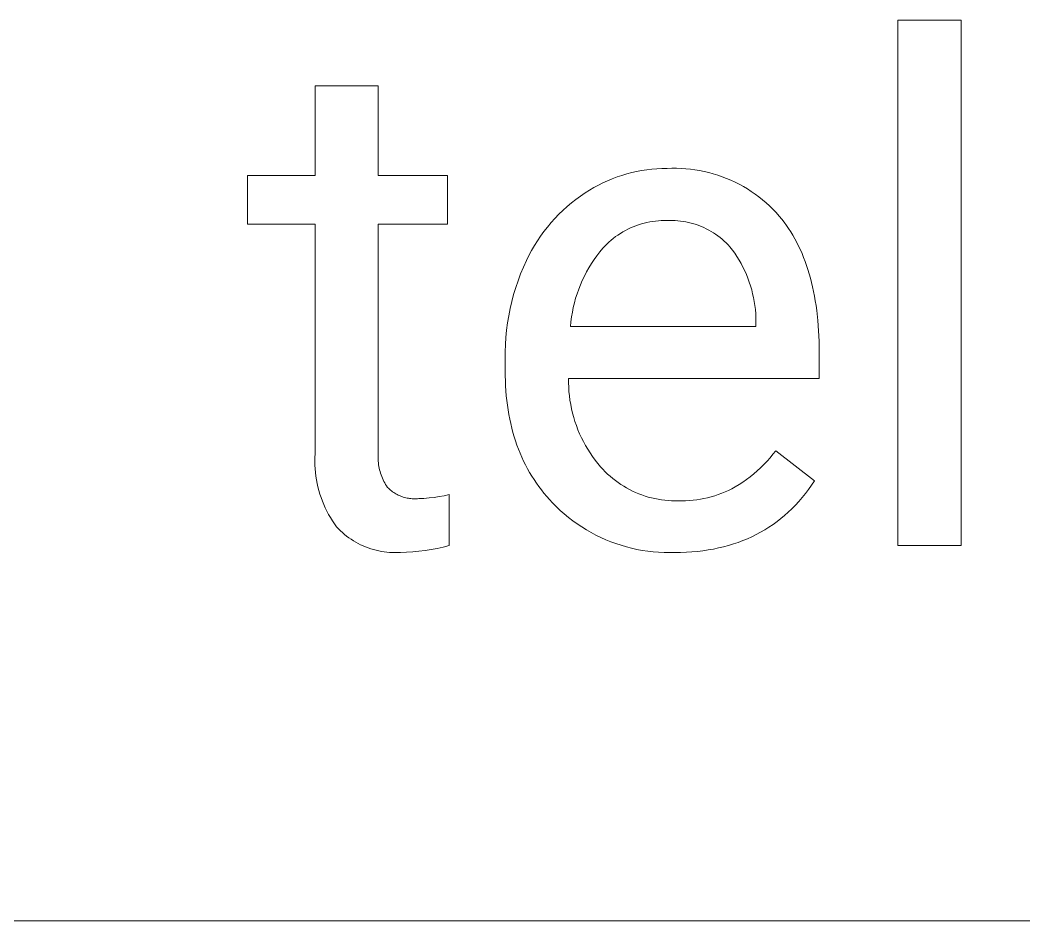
# Model space of a CAD drawing. Header units: millimetres. Extents: x 1102 to 5170, y 19 to 2862.
# Drawn here: x 4184.3 to 4261.9, y 246.9 to 316.6 of the extents above; entities that cross this region are included whole.
import ezdxf

# ---------------------------------------------------------------- set-up
doc = ezdxf.new("R2010")
doc.units = ezdxf.units.MM
doc.header["$MEASUREMENT"] = 0
doc.layers.add('Domyślny', color=7, linetype='Continuous', true_color=0x000000)

msp = doc.modelspace()

# ---------------------------------------------------------------- linework, layer by layer
at = {"layer": 'Domyślny', "color": 18, "lineweight": 15, "true_color": 0x000000}
for p, q in [((4252.197, 275.927), (4252.197, 316.568)), ((4252.197, 316.568), (4257.087, 316.568)), ((4257.087, 316.568), (4257.087, 275.927)), ((4207.113, 304.557), (4207.113, 311.493)), ((4207.113, 311.493), (4212.004, 311.493)), ((4212.004, 311.493), (4212.004, 304.557)), ((4201.898, 300.778), (4201.898, 304.557)), ((4201.898, 304.557), (4207.113, 304.557)), ((4212.004, 304.557), (4217.355, 304.557)), ((4217.355, 304.557), (4217.355, 300.778)), ((4230.101, 304.297), (4230.47, 304.435)), ((4230.47, 304.435), (4230.844, 304.56)), ((4230.844, 304.56), (4231.221, 304.673)), ((4231.221, 304.673), (4231.602, 304.772)), ((4231.602, 304.772), (4231.987, 304.858)), ((4231.987, 304.858), (4232.374, 304.931)), ((4232.374, 304.931), (4232.763, 304.99)), ((4232.763, 304.99), (4233.154, 305.036)), ((4233.154, 305.036), (4233.547, 305.068)), ((4233.547, 305.068), (4233.94, 305.087)), ((4233.94, 305.087), (4234.334, 305.092)), ((4234.334, 305.092), (4234.696, 305.106)), ((4234.696, 305.106), (4235.058, 305.108)), ((4235.058, 305.108), (4235.419, 305.097)), ((4235.419, 305.097), (4235.78, 305.074)), ((4235.78, 305.074), (4236.14, 305.039)), ((4236.14, 305.039), (4236.499, 304.992)), ((4236.499, 304.992), (4236.856, 304.933)), ((4236.856, 304.933), (4237.211, 304.861)), ((4237.211, 304.861), (4237.563, 304.778)), ((4237.563, 304.778), (4237.912, 304.683)), ((4237.912, 304.683), (4238.257, 304.576)), ((4238.257, 304.576), (4238.599, 304.457)), ((4238.599, 304.457), (4238.937, 304.327)), ((4228.34, 303.42), (4228.68, 303.62)), ((4228.68, 303.62), (4229.026, 303.807)), ((4229.026, 303.807), (4229.379, 303.983)), ((4229.379, 303.983), (4229.738, 304.146)), ((4229.738, 304.146), (4230.101, 304.297)), ((4238.937, 304.327), (4239.27, 304.186)), ((4239.27, 304.186), (4239.598, 304.034)), ((4239.598, 304.034), (4239.921, 303.87)), ((4239.921, 303.87), (4240.238, 303.696)), ((4240.238, 303.696), (4240.548, 303.511)), ((4227.29, 302.703), (4227.644, 302.962)), ((4227.644, 302.962), (4228.008, 303.209)), ((4228.008, 303.209), (4228.34, 303.42)), ((4240.548, 303.511), (4240.853, 303.316)), ((4240.853, 303.316), (4241.151, 303.11)), ((4241.151, 303.11), (4241.441, 302.895)), ((4241.441, 302.895), (4241.725, 302.669)), ((4226.282, 301.853), (4226.608, 302.148)), ((4226.608, 302.148), (4226.944, 302.431)), ((4226.944, 302.431), (4227.29, 302.703)), ((4241.725, 302.669), (4242, 302.435)), ((4242, 302.435), (4242.267, 302.191)), ((4242.267, 302.191), (4242.526, 301.938)), ((4225.368, 300.904), (4225.662, 301.231)), ((4225.662, 301.231), (4225.967, 301.547)), ((4225.967, 301.547), (4226.282, 301.853)), ((4242.526, 301.938), (4242.776, 301.677)), ((4242.776, 301.677), (4243.018, 301.408)), ((4243.018, 301.408), (4243.208, 301.176)), ((4207.113, 300.778), (4201.898, 300.778)), ((4207.113, 283.018), (4207.113, 300.778)), ((4217.355, 300.778), (4212.004, 300.778)), ((4212.004, 300.778), (4212.004, 283.004)), ((4224.815, 300.221), (4225.086, 300.567)), ((4225.086, 300.567), (4225.368, 300.904)), ((4231.515, 300.49), (4231.313, 300.395)), ((4231.72, 300.579), (4231.515, 300.49)), ((4231.928, 300.66), (4231.72, 300.579)), ((4232.139, 300.734), (4231.928, 300.66)), ((4232.351, 300.801), (4232.139, 300.734)), ((4232.567, 300.861), (4232.351, 300.801)), ((4232.784, 300.913), (4232.567, 300.861)), ((4233.002, 300.958), (4232.784, 300.913)), ((4233.222, 300.995), (4233.002, 300.958)), ((4233.443, 301.025), (4233.222, 300.995)), ((4233.665, 301.047), (4233.443, 301.025)), ((4233.888, 301.062), (4233.665, 301.047)), ((4234.111, 301.069), (4233.888, 301.062)), ((4234.334, 301.069), (4234.111, 301.069)), ((4234.544, 301.075), (4234.334, 301.069)), ((4234.753, 301.074), (4234.544, 301.075)), ((4234.962, 301.066), (4234.753, 301.074)), ((4235.171, 301.051), (4234.962, 301.066)), ((4235.38, 301.029), (4235.171, 301.051)), ((4235.587, 301), (4235.38, 301.029)), ((4235.793, 300.963), (4235.587, 301)), ((4235.998, 300.92), (4235.793, 300.963)), ((4236.202, 300.869), (4235.998, 300.92)), ((4236.403, 300.812), (4236.202, 300.869)), ((4236.603, 300.748), (4236.403, 300.812)), ((4236.8, 300.677), (4236.603, 300.748)), ((4236.994, 300.6), (4236.8, 300.677)), ((4237.186, 300.516), (4236.994, 300.6)), ((4237.375, 300.425), (4237.186, 300.516)), ((4243.208, 301.176), (4243.392, 300.938)), ((4243.392, 300.938), (4243.57, 300.694)), ((4243.57, 300.694), (4243.742, 300.443)), ((4224.311, 299.501), (4224.557, 299.866)), ((4224.557, 299.866), (4224.815, 300.221)), ((4230.181, 299.686), (4230.007, 299.546)), ((4230.359, 299.82), (4230.181, 299.686)), ((4230.542, 299.948), (4230.359, 299.82)), ((4230.729, 300.069), (4230.542, 299.948)), ((4230.92, 300.185), (4230.729, 300.069)), ((4231.115, 300.293), (4230.92, 300.185)), ((4231.313, 300.395), (4231.115, 300.293)), ((4237.561, 300.329), (4237.375, 300.425)), ((4237.743, 300.225), (4237.561, 300.329)), ((4237.922, 300.116), (4237.743, 300.225)), ((4238.097, 300.001), (4237.922, 300.116)), ((4238.268, 299.879), (4238.097, 300.001)), ((4238.434, 299.753), (4238.268, 299.879)), ((4238.597, 299.62), (4238.434, 299.753)), ((4243.742, 300.443), (4243.908, 300.186)), ((4243.908, 300.186), (4244.067, 299.923)), ((4244.067, 299.923), (4244.221, 299.654)), ((4223.857, 298.749), (4224.077, 299.129)), ((4224.077, 299.129), (4224.311, 299.501)), ((4229.363, 298.929), (4229.128, 298.643)), ((4229.516, 299.091), (4229.363, 298.929)), ((4229.674, 299.248), (4229.516, 299.091)), ((4229.838, 299.4), (4229.674, 299.248)), ((4230.007, 299.546), (4229.838, 299.4)), ((4238.754, 299.482), (4238.597, 299.62)), ((4238.907, 299.339), (4238.754, 299.482)), ((4239.055, 299.19), (4238.907, 299.339)), ((4239.198, 299.037), (4239.055, 299.19)), ((4239.387, 298.788), (4239.198, 299.037)), ((4244.221, 299.654), (4244.369, 299.378)), ((4244.369, 299.378), (4244.511, 299.096)), ((4244.511, 299.096), (4244.646, 298.808)), ((4223.456, 297.967), (4223.65, 298.361)), ((4223.65, 298.361), (4223.857, 298.749)), ((4228.904, 298.349), (4228.69, 298.047)), ((4229.128, 298.643), (4228.904, 298.349)), ((4239.569, 298.534), (4239.387, 298.788)), ((4239.742, 298.273), (4239.569, 298.534)), ((4239.906, 298.007), (4239.742, 298.273)), ((4244.646, 298.808), (4244.776, 298.514)), ((4244.776, 298.514), (4244.9, 298.213)), ((4244.9, 298.213), (4245.017, 297.906)), ((4223.011, 296.937), (4223.225, 297.455)), ((4223.225, 297.455), (4223.456, 297.967)), ((4228.294, 297.422), (4228.113, 297.1)), ((4228.486, 297.738), (4228.294, 297.422)), ((4228.69, 298.047), (4228.486, 297.738)), ((4240.061, 297.735), (4239.906, 298.007)), ((4240.207, 297.459), (4240.061, 297.735)), ((4240.343, 297.177), (4240.207, 297.459)), ((4245.017, 297.906), (4245.129, 297.593)), ((4245.129, 297.593), (4245.235, 297.273)), ((4222.814, 296.411), (4223.011, 296.937)), ((4227.943, 296.771), (4227.784, 296.437)), ((4228.113, 297.1), (4227.943, 296.771)), ((4240.471, 296.892), (4240.343, 297.177)), ((4240.588, 296.602), (4240.471, 296.892)), ((4240.696, 296.308), (4240.588, 296.602)), ((4245.235, 297.273), (4245.334, 296.947)), ((4245.334, 296.947), (4245.428, 296.615)), ((4245.428, 296.615), (4245.515, 296.277)), ((4222.472, 295.343), (4222.635, 295.88)), ((4222.635, 295.88), (4222.814, 296.411)), ((4227.638, 296.098), (4227.503, 295.754)), ((4227.784, 296.437), (4227.638, 296.098)), ((4240.794, 296.011), (4240.696, 296.308)), ((4240.882, 295.711), (4240.794, 296.011)), ((4245.515, 296.277), (4245.597, 295.932)), ((4245.597, 295.932), (4245.672, 295.581)), ((4222.328, 294.8), (4222.472, 295.343)), ((4227.27, 295.052), (4227.171, 294.695)), ((4227.38, 295.405), (4227.27, 295.052)), ((4227.503, 295.754), (4227.38, 295.405)), ((4240.959, 295.408), (4240.882, 295.711)), ((4241.027, 295.103), (4240.959, 295.408)), ((4241.084, 294.795), (4241.027, 295.103)), ((4245.672, 295.581), (4245.741, 295.224)), ((4245.741, 295.224), (4245.805, 294.861)), ((4222.091, 293.704), (4222.201, 294.254)), ((4222.201, 294.254), (4222.328, 294.8)), ((4227.086, 294.335), (4227.013, 293.973)), ((4227.171, 294.695), (4227.086, 294.335)), ((4241.132, 294.486), (4241.084, 294.795)), ((4241.168, 294.176), (4241.132, 294.486)), ((4245.805, 294.861), (4245.862, 294.491)), ((4245.862, 294.491), (4245.913, 294.115)), ((4222, 293.15), (4222.091, 293.704)), ((4226.952, 293.608), (4226.905, 293.241)), ((4227.013, 293.973), (4226.952, 293.608)), ((4241.195, 293.864), (4241.168, 294.176)), ((4241.211, 293.552), (4241.195, 293.864)), ((4241.216, 293.239), (4241.211, 293.552)), ((4245.913, 294.115), (4245.998, 293.344)), ((4221.927, 292.594), (4222, 293.15)), ((4226.905, 293.241), (4226.87, 292.873)), ((4226.87, 292.873), (4241.216, 292.873)), ((4241.216, 292.873), (4241.216, 293.239)), ((4245.998, 293.344), (4246.058, 292.549)), ((4221.836, 291.475), (4221.872, 292.035)), ((4221.872, 292.035), (4221.927, 292.594)), ((4246.058, 292.549), (4246.094, 291.728)), ((4221.817, 290.915), (4221.836, 291.475)), ((4246.094, 291.728), (4246.106, 290.882)), ((4221.817, 290.353), (4221.817, 290.915)), ((4246.106, 290.882), (4246.106, 288.85)), ((4221.817, 289.459), (4221.817, 290.353)), ((4221.821, 289.062), (4221.817, 289.459)), ((4221.831, 288.669), (4221.821, 289.062)), ((4226.721, 288.85), (4226.72, 288.512)), ((4246.106, 288.85), (4226.721, 288.85)), ((4221.849, 288.282), (4221.831, 288.669)), ((4221.874, 287.899), (4221.849, 288.282)), ((4226.72, 288.512), (4226.73, 288.174)), ((4226.73, 288.174), (4226.752, 287.837)), ((4221.906, 287.522), (4221.874, 287.899)), ((4221.946, 287.149), (4221.906, 287.522)), ((4226.752, 287.837), (4226.785, 287.501)), ((4226.785, 287.501), (4226.829, 287.167)), ((4221.992, 286.782), (4221.946, 287.149)), ((4222.046, 286.419), (4221.992, 286.782)), ((4226.829, 287.167), (4226.884, 286.833)), ((4226.884, 286.833), (4226.951, 286.502)), ((4226.951, 286.502), (4227.028, 286.174)), ((4222.106, 286.062), (4222.046, 286.419)), ((4222.174, 285.71), (4222.106, 286.062)), ((4222.249, 285.362), (4222.174, 285.71)), ((4227.028, 286.174), (4227.117, 285.848)), ((4227.117, 285.848), (4227.216, 285.525)), ((4222.331, 285.02), (4222.249, 285.362)), ((4222.421, 284.683), (4222.331, 285.02)), ((4227.216, 285.525), (4227.326, 285.206)), ((4227.326, 285.206), (4227.446, 284.89)), ((4222.517, 284.351), (4222.421, 284.683)), ((4222.621, 284.024), (4222.517, 284.351)), ((4227.446, 284.89), (4227.577, 284.579)), ((4227.577, 284.579), (4227.719, 284.272)), ((4227.719, 284.272), (4227.87, 283.97)), ((4222.731, 283.702), (4222.621, 284.024)), ((4222.849, 283.385), (4222.731, 283.702)), ((4222.974, 283.073), (4222.849, 283.385)), ((4227.87, 283.97), (4228.032, 283.674)), ((4228.032, 283.674), (4228.203, 283.383)), ((4228.203, 283.383), (4228.384, 283.098)), ((4207.096, 282.447), (4207.1, 282.733)), ((4207.1, 282.733), (4207.113, 283.018)), ((4211.996, 282.868), (4211.993, 282.732)), ((4211.993, 282.732), (4211.995, 282.596)), ((4212.004, 283.004), (4211.996, 282.868)), ((4223.106, 282.767), (4222.974, 283.073)), ((4223.246, 282.465), (4223.106, 282.767)), ((4228.384, 283.098), (4228.574, 282.819)), ((4228.574, 282.819), (4228.774, 282.546)), ((4242.068, 282.455), (4242.303, 282.719)), ((4242.303, 282.719), (4242.529, 282.99)), ((4242.529, 282.99), (4242.747, 283.268)), ((4242.747, 283.268), (4245.741, 280.938)), ((4207.102, 282.161), (4207.096, 282.447)), ((4207.117, 281.876), (4207.102, 282.161)), ((4207.142, 281.592), (4207.117, 281.876)), ((4211.995, 282.596), (4212.001, 282.46)), ((4212.001, 282.46), (4212.012, 282.324)), ((4212.012, 282.324), (4212.028, 282.188)), ((4212.028, 282.188), (4212.049, 282.054)), ((4212.049, 282.054), (4212.074, 281.92)), ((4212.074, 281.92), (4212.104, 281.787)), ((4223.392, 282.169), (4223.246, 282.465)), ((4223.546, 281.877), (4223.392, 282.169)), ((4223.707, 281.591), (4223.546, 281.877)), ((4228.774, 282.546), (4228.983, 282.281)), ((4228.983, 282.281), (4229.2, 282.022)), ((4229.2, 282.022), (4229.375, 281.83)), ((4229.375, 281.83), (4229.556, 281.643)), ((4241.313, 281.712), (4241.573, 281.952)), ((4241.573, 281.952), (4241.824, 282.199)), ((4241.824, 282.199), (4242.068, 282.455)), ((4207.177, 281.308), (4207.142, 281.592)), ((4207.22, 281.026), (4207.177, 281.308)), ((4212.104, 281.787), (4212.138, 281.655)), ((4212.138, 281.655), (4212.177, 281.524)), ((4212.177, 281.524), (4212.22, 281.395)), ((4212.22, 281.395), (4212.268, 281.267)), ((4212.268, 281.267), (4212.32, 281.141)), ((4212.32, 281.141), (4212.377, 281.017)), ((4223.874, 281.31), (4223.707, 281.591)), ((4224.049, 281.034), (4223.874, 281.31)), ((4229.556, 281.643), (4229.744, 281.462)), ((4229.744, 281.462), (4229.937, 281.288)), ((4229.937, 281.288), (4230.136, 281.121)), ((4230.136, 281.121), (4230.341, 280.96)), ((4240.2, 280.843), (4240.489, 281.046)), ((4240.489, 281.046), (4240.771, 281.259)), ((4240.771, 281.259), (4241.046, 281.481)), ((4241.046, 281.481), (4241.313, 281.712)), ((4207.274, 280.745), (4207.22, 281.026)), ((4207.336, 280.466), (4207.274, 280.745)), ((4207.408, 280.19), (4207.336, 280.466)), ((4212.377, 281.017), (4212.438, 280.895)), ((4212.438, 280.895), (4212.503, 280.775)), ((4212.503, 280.775), (4212.572, 280.658)), ((4212.572, 280.658), (4212.645, 280.543)), ((4212.645, 280.543), (4212.722, 280.43)), ((4212.722, 280.43), (4212.795, 280.359)), ((4212.795, 280.359), (4212.871, 280.29)), ((4212.871, 280.29), (4212.949, 280.223)), ((4224.232, 280.763), (4224.049, 281.034)), ((4224.421, 280.497), (4224.232, 280.763)), ((4224.617, 280.236), (4224.421, 280.497)), ((4230.341, 280.96), (4230.551, 280.807)), ((4230.551, 280.807), (4230.766, 280.66)), ((4230.766, 280.66), (4230.986, 280.521)), ((4230.986, 280.521), (4231.21, 280.389)), ((4231.21, 280.389), (4231.439, 280.265)), ((4239.094, 280.203), (4239.351, 280.329)), ((4239.351, 280.329), (4239.604, 280.464)), ((4239.604, 280.464), (4239.905, 280.649)), ((4239.905, 280.649), (4240.2, 280.843)), ((4245.277, 280.269), (4245.034, 279.95)), ((4245.512, 280.598), (4245.277, 280.269)), ((4245.741, 280.938), (4245.512, 280.598)), ((4207.489, 279.916), (4207.408, 280.19)), ((4207.579, 279.645), (4207.489, 279.916)), ((4207.678, 279.377), (4207.579, 279.645)), ((4212.949, 280.223), (4213.029, 280.159)), ((4213.029, 280.159), (4213.111, 280.099)), ((4213.111, 280.099), (4213.196, 280.041)), ((4213.196, 280.041), (4213.282, 279.985)), ((4213.282, 279.985), (4213.37, 279.933)), ((4213.37, 279.933), (4213.46, 279.884)), ((4213.46, 279.884), (4213.552, 279.839)), ((4213.552, 279.839), (4213.645, 279.796)), ((4213.645, 279.796), (4213.739, 279.756)), ((4213.739, 279.756), (4213.835, 279.72)), ((4213.835, 279.72), (4213.932, 279.687)), ((4213.932, 279.687), (4214.03, 279.658)), ((4214.03, 279.658), (4214.13, 279.632)), ((4214.13, 279.632), (4214.229, 279.609)), ((4214.229, 279.609), (4214.33, 279.59)), ((4214.33, 279.59), (4214.431, 279.574)), ((4214.431, 279.574), (4214.533, 279.562)), ((4214.533, 279.562), (4214.635, 279.554)), ((4214.635, 279.554), (4214.737, 279.549)), ((4214.737, 279.549), (4214.84, 279.547)), ((4214.84, 279.547), (4214.942, 279.549)), ((4214.942, 279.549), (4215.045, 279.554)), ((4215.045, 279.554), (4215.147, 279.563)), ((4215.147, 279.563), (4215.539, 279.581)), ((4215.539, 279.581), (4215.93, 279.613)), ((4215.93, 279.613), (4216.32, 279.658)), ((4216.32, 279.658), (4216.708, 279.717)), ((4216.708, 279.717), (4217.094, 279.789)), ((4217.094, 279.789), (4217.477, 279.875)), ((4217.477, 279.875), (4217.477, 275.933)), ((4224.821, 279.981), (4224.617, 280.236)), ((4225.032, 279.73), (4224.821, 279.981)), ((4225.25, 279.485), (4225.032, 279.73)), ((4231.439, 280.265), (4231.672, 280.149)), ((4231.672, 280.149), (4231.908, 280.041)), ((4231.908, 280.041), (4232.148, 279.94)), ((4232.148, 279.94), (4232.392, 279.848)), ((4232.392, 279.848), (4232.638, 279.764)), ((4232.638, 279.764), (4232.887, 279.688)), ((4232.887, 279.688), (4233.138, 279.621)), ((4233.138, 279.621), (4233.392, 279.563)), ((4233.392, 279.563), (4233.647, 279.512)), ((4233.647, 279.512), (4233.904, 279.471)), ((4236.631, 279.471), (4236.914, 279.515)), ((4236.914, 279.515), (4237.195, 279.569)), ((4237.195, 279.569), (4237.475, 279.632)), ((4237.475, 279.632), (4237.752, 279.704)), ((4237.752, 279.704), (4238.027, 279.786)), ((4238.027, 279.786), (4238.299, 279.877)), ((4238.299, 279.877), (4238.567, 279.977)), ((4238.567, 279.977), (4238.832, 280.085)), ((4238.832, 280.085), (4239.094, 280.203)), ((4244.785, 279.642), (4244.528, 279.345)), ((4245.034, 279.95), (4244.785, 279.642)), ((4207.786, 279.112), (4207.678, 279.377)), ((4207.903, 278.852), (4207.786, 279.112)), ((4208.028, 278.595), (4207.903, 278.852)), ((4225.475, 279.245), (4225.25, 279.485)), ((4225.771, 278.946), (4225.475, 279.245)), ((4226.077, 278.656), (4225.771, 278.946)), ((4233.904, 279.471), (4234.162, 279.438)), ((4234.162, 279.438), (4234.421, 279.414)), ((4234.421, 279.414), (4234.681, 279.399)), ((4234.681, 279.399), (4234.941, 279.392)), ((4234.941, 279.392), (4235.201, 279.394)), ((4235.201, 279.394), (4235.488, 279.39)), ((4235.488, 279.39), (4235.774, 279.396)), ((4235.774, 279.396), (4236.061, 279.412)), ((4236.061, 279.412), (4236.346, 279.437)), ((4236.346, 279.437), (4236.631, 279.471)), ((4243.994, 278.783), (4243.716, 278.518)), ((4244.265, 279.059), (4243.994, 278.783)), ((4244.528, 279.345), (4244.265, 279.059)), ((4208.162, 278.343), (4208.028, 278.595)), ((4208.304, 278.095), (4208.162, 278.343)), ((4208.455, 277.852), (4208.304, 278.095)), ((4226.393, 278.377), (4226.077, 278.656)), ((4226.717, 278.109), (4226.393, 278.377)), ((4227.051, 277.852), (4226.717, 278.109)), ((4243.14, 278.021), (4242.841, 277.788)), ((4243.432, 278.264), (4243.14, 278.021)), ((4243.716, 278.518), (4243.432, 278.264)), ((4208.613, 277.615), (4208.455, 277.852)), ((4208.78, 277.382), (4208.613, 277.615)), ((4208.925, 277.228), (4208.78, 277.382)), ((4209.076, 277.08), (4208.925, 277.228)), ((4227.393, 277.607), (4227.051, 277.852)), ((4227.744, 277.373), (4227.393, 277.607)), ((4228.102, 277.151), (4227.744, 277.373)), ((4242.222, 277.355), (4241.902, 277.155)), ((4242.535, 277.566), (4242.222, 277.355)), ((4242.841, 277.788), (4242.535, 277.566)), ((4209.232, 276.936), (4209.076, 277.08)), ((4209.393, 276.798), (4209.232, 276.936)), ((4209.558, 276.666), (4209.393, 276.798)), ((4209.728, 276.539), (4209.558, 276.666)), ((4209.902, 276.419), (4209.728, 276.539)), ((4210.081, 276.304), (4209.902, 276.419)), ((4228.467, 276.941), (4228.102, 277.151)), ((4228.839, 276.744), (4228.467, 276.941)), ((4229.218, 276.56), (4228.839, 276.744)), ((4229.603, 276.388), (4229.218, 276.56)), ((4229.993, 276.229), (4229.603, 276.388)), ((4240.552, 276.461), (4240.197, 276.315)), ((4240.9, 276.618), (4240.552, 276.461)), ((4241.241, 276.786), (4240.9, 276.618)), ((4241.575, 276.965), (4241.241, 276.786)), ((4241.902, 277.155), (4241.575, 276.965)), ((4210.263, 276.196), (4210.081, 276.304)), ((4210.449, 276.094), (4210.263, 276.196)), ((4210.638, 275.998), (4210.449, 276.094)), ((4210.83, 275.91), (4210.638, 275.998)), ((4211.026, 275.828), (4210.83, 275.91)), ((4211.224, 275.752), (4211.026, 275.828)), ((4211.424, 275.684), (4211.224, 275.752)), ((4211.627, 275.623), (4211.424, 275.684)), ((4211.832, 275.568), (4211.627, 275.623)), ((4216.087, 275.621), (4215.618, 275.547)), ((4216.553, 275.71), (4216.087, 275.621)), ((4217.017, 275.814), (4216.553, 275.71)), ((4217.477, 275.933), (4217.017, 275.814)), ((4230.388, 276.084), (4229.993, 276.229)), ((4230.788, 275.952), (4230.388, 276.084)), ((4231.193, 275.834), (4230.788, 275.952)), ((4231.601, 275.729), (4231.193, 275.834)), ((4232.012, 275.639), (4231.601, 275.729)), ((4232.426, 275.562), (4232.012, 275.639)), ((4237.92, 275.664), (4237.516, 275.593)), ((4238.317, 275.745), (4237.92, 275.664)), ((4238.707, 275.838), (4238.317, 275.745)), ((4239.09, 275.941), (4238.707, 275.838)), ((4239.466, 276.055), (4239.09, 275.941)), ((4239.835, 276.179), (4239.466, 276.055)), ((4240.197, 276.315), (4239.835, 276.179)), ((4257.087, 275.927), (4252.197, 275.927)), ((4212.038, 275.521), (4211.832, 275.568)), ((4212.246, 275.481), (4212.038, 275.521)), ((4212.456, 275.448), (4212.246, 275.481)), ((4212.666, 275.423), (4212.456, 275.448)), ((4212.877, 275.404), (4212.666, 275.423)), ((4213.089, 275.393), (4212.877, 275.404)), ((4213.301, 275.39), (4213.089, 275.393)), ((4213.513, 275.394), (4213.301, 275.39)), ((4213.724, 275.405), (4213.513, 275.394)), ((4214.199, 275.417), (4213.724, 275.405)), ((4214.673, 275.445), (4214.199, 275.417)), ((4215.146, 275.488), (4214.673, 275.445)), ((4215.618, 275.547), (4215.146, 275.488)), ((4232.843, 275.499), (4232.426, 275.562)), ((4233.261, 275.451), (4232.843, 275.499)), ((4233.681, 275.416), (4233.261, 275.451)), ((4234.102, 275.396), (4233.681, 275.416)), ((4234.523, 275.39), (4234.102, 275.396)), ((4234.944, 275.398), (4234.523, 275.39)), ((4235.39, 275.403), (4234.944, 275.398)), ((4235.829, 275.42), (4235.39, 275.403)), ((4236.261, 275.447), (4235.829, 275.42)), ((4236.686, 275.485), (4236.261, 275.447)), ((4237.104, 275.534), (4236.686, 275.485)), ((4237.516, 275.593), (4237.104, 275.534)), ((3632.562, 246.908), (5169.928, 246.908))]:
    msp.add_line(p, q, dxfattribs=at)

doc.saveas('drawing.dxf')
